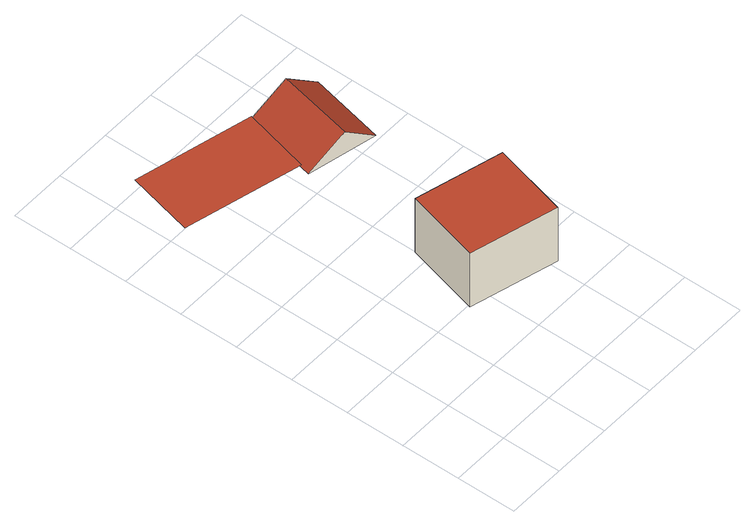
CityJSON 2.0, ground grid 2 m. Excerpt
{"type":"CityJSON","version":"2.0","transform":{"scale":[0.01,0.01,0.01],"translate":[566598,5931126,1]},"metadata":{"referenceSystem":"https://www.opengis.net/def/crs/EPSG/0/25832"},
"CityObjects":{
"building1":{"type":"Building","attributes":{"Grundfläche 2D":"7.950949","Grundhöhe NN":"5.347"},"geometry":[{"type":"Solid","lod":"3","boundaries":[[[[0,1,2,3]],[[4,5,3,2]],[[5,6,0,3]],[[6,7,1,0]],[[7,4,2,1]],[[7,6,5,4]]]],"semantics":{"surfaces":[{"type":"RoofSurface"},{"type":"WallSurface"},{"type":"GroundSurface"}],"values":[[0,1,1,1,1,2]]}}]},
"building2":{"type":"Building","attributes":{"Grundfläche 2D":"9.435905","Grundhöhe NN":"1.508"},"geometry":[{"type":"MultiSurface","lod":"3","boundaries":[[[8,9,10,11]]],"semantics":{"surfaces":[{"type":"RoofSurface"}],"values":[0]}}]},
"building3":{"type":"Building","attributes":{"Grundfläche 2D":"6.308146","Grundhöhe NN":"1.058"},"geometry":[{"type":"Solid","lod":"3","boundaries":[[[[12,13,14,15]],[[16,13,12,17]],[[15,17,12]],[[13,16,14]],[[17,15,14,16]]]],"semantics":{"surfaces":[{"type":"RoofSurface"},{"type":"WallSurface"},{"type":"GroundSurface"}],"values":[[0,0,1,1,2]]}}]}
},
"vertices":[
[376,312,651],[83,389,651],[16,136,651],[309,58,651],[16,136,435],[309,58,435],[376,312,435],[83,389,435],
[482,1304,51],[87,1401,51],[31,1176,51],[426,1078,51],
[570,1039,92],[625,1297,92],[502,1325,6],[444,1068,6],[736,1272,6],[678,1015,6]
]}
